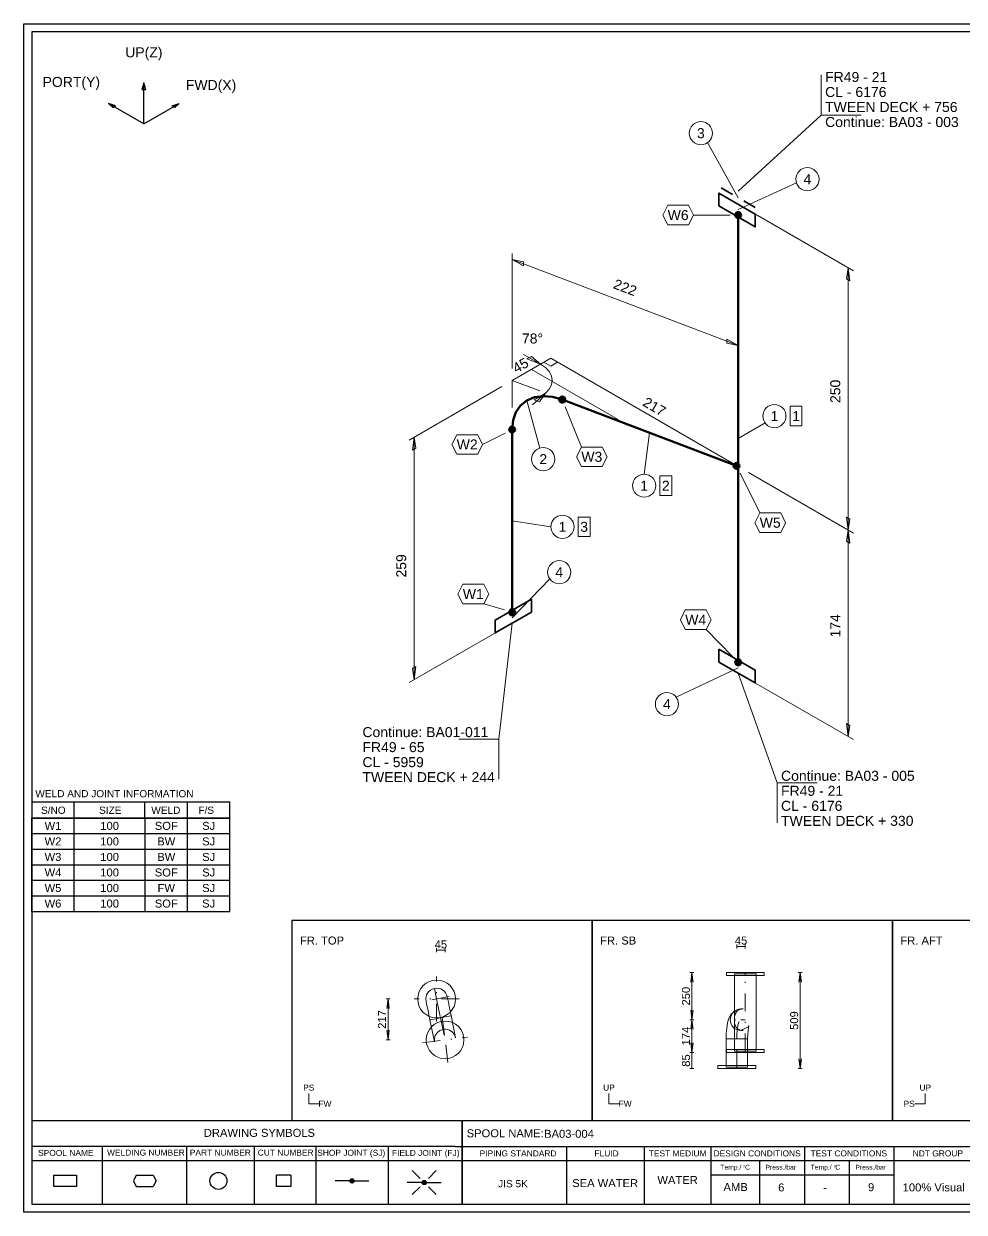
# Model space of a CAD drawing. Header units: millimetres. Extents: x 0 to 420, y 0 to 297.
# Drawn here: x 0 to 235, y 0 to 297 of the extents above; entities that cross this region are included whole.
import ezdxf
from ezdxf.enums import TextEntityAlignment as Align

# ---------------------------------------------------------------- set-up
doc = ezdxf.new("R2010")
doc.units = ezdxf.units.MM
doc.linetypes.add('DOTTED_DASHED5', pattern=[9.99993, 4.444414, -2.666648, 0.222221, -2.666648])
doc.linetypes.add('DOTTED_DASHED6', pattern=[10, 4.444444, -2.666667, 0.222222, -2.666667])
for name, color, linetype in [('FramesFromTables', 40, 'Continuous'), ('I_Coordinates', 11, 'Continuous'), ('I_CutNumbers', 10, 'Continuous'), ('I_Dimensions', 4, 'Continuous'), ('I_OtherComponents', 2, 'Continuous'), ('I_PartNumbers', 9, 'Continuous'), ('I_Pipes', 1, 'Continuous'), ('I_Tags', 8, 'Continuous'), ('I_Triangles', 5, 'Continuous'), ('SymbolsOnDrawingSheet', 1, 'Continuous'), ('TextFromTables', 2, 'Continuous'), ('TextFromTextBoxes', 2, 'Continuous')]:
    doc.layers.add(name, color=color, linetype=linetype)
doc.styles.add('Cadmatic Default Text', font='arial.ttf')

# ---------------------------------------------------------------- blocks, each defined once
blk = doc.blocks.new('BA01726637003_BOM_4')
at = {"layer": 'FramesFromTables', "linetype": 'ByBlock', "lineweight": 18}
for p, q in [((292, 285), (418, 285)), ((292, 271.5), (292, 285)), ((292, 271.5), (292, 285)), ((299.6, 271.5), (299.6, 285)), ((299.6, 271.5), (299.6, 285)), ((307, 271.5), (307, 285)), ((307, 271.5), (307, 285)), ((318.6, 271.5), (318.6, 285)), ((318.6, 271.5), (318.6, 285)), ((360.1, 271.5), (360.1, 285)), ((360.1, 271.5), (360.1, 285)), ((384.2, 271.5), (384.2, 285)), ((384.2, 271.5), (384.2, 285)), ((405.2, 271.5), (405.2, 285)), ((405.2, 271.5), (405.2, 285)), ((418, 271.5), (418, 285)), ((292, 280.5), (418, 280.5)), ((292, 276), (418, 276)), ((292, 205), (418.1, 205)), ((292, 200.67), (292, 205)), ((292.1, 200.67), (292.1, 205)), ((299.6, 200.67), (299.6, 205)), ((299.6, 200.67), (299.6, 205)), ((307.2, 200.67), (307.2, 205)), ((307.2, 200.67), (307.2, 205)), ((361.8, 200.67), (361.8, 205)), ((361.8, 200.67), (361.8, 205)), ((383.6, 200.67), (383.6, 205)), ((383.6, 200.67), (383.6, 205)), ((405.2, 200.67), (405.2, 205)), ((405.2, 200.67), (405.2, 205)), ((418, 200.67), (418, 205)), ((292, 127.3), (418.2, 127.3)), ((292, 115.3), (292, 127.3)), ((292, 115.3), (292, 127.3)), ((298.5, 115.3), (298.5, 127.3)), ((298.5, 115.3), (298.5, 127.3)), ((356.6, 115.3), (356.6, 127.3)), ((356.6, 115.3), (356.6, 127.3)), ((380, 115.3), (380, 127.3)), ((380, 115.3), (380, 127.3)), ((399.6, 115.3), (399.6, 127.3)), ((399.6, 115.3), (399.6, 127.3)), ((418, 115.3), (418, 127.3)), ((292, 123.3), (418.2, 123.3)), ((292, 119.3), (418.2, 119.3)), ((292, 68.4), (418, 68.4)), ((292, 58.6), (292, 68.4)), ((292, 58.6), (292, 68.4)), ((305.1, 58.6), (305.1, 68.4)), ((305.1, 58.6), (305.1, 68.4)), ((323.8, 58.6), (323.8, 68.4)), ((323.8, 58.6), (323.8, 68.4)), ((384.9, 58.6), (384.9, 68.4)), ((384.9, 58.6), (384.9, 68.4)), ((397.2, 58.6), (397.2, 68.4)), ((397.2, 58.6), (397.2, 68.4)), ((407.8, 58.6), (407.8, 68.4)), ((407.8, 58.6), (407.8, 68.4)), ((418, 58.6), (418, 68.4)), ((292, 65.13), (418, 65.13)), ((292, 61.87), (418, 61.87))]:
    blk.add_line(p, q, dxfattribs=at)
at = {"layer": 'FramesFromTables', "linetype": 'ByBlock', "lineweight": -3}
for p, q in [((2, 98.5), (51.5, 98.5)), ((2, 75.19), (2, 98.5)), ((2, 75.19), (2, 98.5)), ((12.6, 75.19), (12.6, 98.5)), ((12.6, 75.19), (12.6, 98.5)), ((30.3, 75.19), (30.3, 98.5)), ((30.3, 75.19), (30.3, 98.5)), ((40.9, 75.19), (40.9, 98.5)), ((40.9, 75.19), (40.9, 98.5)), ((51.5, 75.19), (51.5, 98.5)), ((2, 94.62), (51.5, 94.62)), ((2, 90.73), (51.5, 90.73)), ((2, 86.85), (51.5, 86.85)), ((2, 82.96), (51.5, 82.96)), ((2, 79.08), (51.5, 79.08))]:
    blk.add_line(p, q, dxfattribs=at)
at = {"layer": 'FramesFromTables', "linetype": 'ByBlock', "lineweight": 18, "flags": 128}
for points in [[(292, 271.5), (418, 271.5), (418, 285)], [(292, 200.67), (418.1, 200.67), (418.1, 205)], [(292, 115.3), (418.2, 115.3), (418.2, 127.3)], [(292, 58.6), (418, 58.6), (418, 68.4)]]:
    blk.add_lwpolyline(points, dxfattribs=at)
at = {"layer": 'FramesFromTables', "linetype": 'ByBlock', "lineweight": -3, "flags": 128}
blk.add_lwpolyline([(2, 75.19), (51.5, 75.19), (51.5, 98.5)], dxfattribs=at)
at = {"layer": 'TextFromTables', "linetype": 'ByBlock', "lineweight": 13, "style": 'Cadmatic Default Text'}
for s, p in [('1', (295.8, 282.75)), ('2', (295.8, 278.25)), ('4', (295.8, 273.75))]:
    blk.add_text(s, height=2, dxfattribs=at).set_placement(p, align=Align.MIDDLE_CENTER)
at = {"layer": 'TextFromTables', "linetype": 'ByBlock', "lineweight": 25, "style": 'Cadmatic Default Text'}
for s, p in [('0.68 ', (312.8, 282.75)), ('100A Sch40', (372.15, 282.75)), ('STPG370', (394.7, 282.75)), ('1', (303.3, 278.25)), ('100A Sch40', (372.15, 278.25)), ('PG 370', (394.7, 278.25)), ('3', (303.3, 273.75)), ('100A JIS5K', (372.15, 273.75)), ('SF440', (394.7, 273.75)), ('3', (295.85, 202.83)), ('1', (303.4, 202.83)), ('CNAF', (394.4, 202.83)), ('1', (295.25, 125.3)), ('2', (295.25, 121.3)), ('3', (295.25, 117.3)), ('W1', (7.3, 96.56)), ('100', (21.45, 96.56)), ('SOF', (35.6, 96.56)), ('SJ', (46.2, 96.56)), ('W2', (7.3, 92.67)), ('100', (21.45, 92.67)), ('BW', (35.6, 92.67)), ('SJ', (46.2, 92.67)), ('W3', (7.3, 88.79)), ('100', (21.45, 88.79)), ('BW', (35.6, 88.79)), ('SJ', (46.2, 88.79)), ('W4', (7.3, 84.91)), ('100', (21.45, 84.91)), ('SOF', (35.6, 84.91)), ('SJ', (46.2, 84.91)), ('W5', (7.3, 81.02)), ('100', (21.45, 81.02)), ('FW', (35.6, 81.02)), ('SJ', (46.2, 81.02)), ('W6', (7.3, 77.14)), ('100', (21.45, 77.14)), ('SOF', (35.6, 77.14)), ('SJ', (46.2, 77.14))]:
    blk.add_text(s, height=2, dxfattribs=at).set_placement(p, align=Align.MIDDLE_CENTER)
for s, height, p in [('Pipe Seamless, BW ', 2, (319.4, 282.75)), ('16.00', 2, (406, 282.75)), ('Elbow SR, BW 90 deg', 2, (319.4, 278.25)), ('2.69', 2, (406, 278.25)), ('Flange SOFF ', 2, (319.4, 273.75)), ('2.39', 2, (406, 273.75)), ('Gasket, JIS5K, Thk 3mm ', 2, (308, 202.83)), ('100A', 2, (362.6, 202.83)), ('Pipe Seamless, BW', 2, (299.3, 125.3)), ('100A Sch40', 2, (357.4, 125.3)), ('STPG370', 1.75, (380.8, 125.3)), ('410', 2, (400.4, 125.3)), ('Pipe Seamless, BW', 2, (299.3, 121.3)), ('100A Sch40', 2, (357.4, 121.3)), ('STPG370', 1.75, (380.8, 121.3)), ('118', 2, (400.4, 121.3)), ('Pipe Seamless, BW', 2, (299.3, 117.3)), ('100A Sch40', 2, (357.4, 117.3)), ('STPG370', 1.75, (380.8, 117.3)), ('151', 2, (400.4, 117.3))]:
    blk.add_text(s, height=height, dxfattribs=at).set_placement(p, align=Align.MIDDLE_LEFT)
at = {"layer": 'TextFromTextBoxes', "linetype": 'ByBlock', "lineweight": -3, "style": 'Cadmatic Default Text'}
for s, p in [('EMAS OFFSHORE LIMITED', (306.3, 33.1)), ('BIO-SEA', (383.3, 33.65)), ('9354947', (368.2, 29.15)), ('-', (306.3, 29.2)), ('P1482', (307.1, 25)), ('JP 88 STORK', (372.9, 25.05)), ('BA03-004', (130, 19.6))]:
    blk.add_text(s, height=2, dxfattribs=at).set_placement(p, align=Align.MIDDLE_LEFT)
at = {"layer": 'TextFromTextBoxes', "linetype": 'ByBlock', "lineweight": 25, "style": 'Cadmatic Default Text'}
blk.add_text('BA03', height=2.5, dxfattribs=at).set_placement((357.5, 18.3), align=Align.MIDDLE_LEFT)
at = {"layer": 'TextFromTextBoxes', "linetype": 'ByBlock', "lineweight": -3, "style": 'Cadmatic Default Text'}
for s, height, p in [('WATER', 2, (163.35, 8.05)), ('SEA WATER', 2, (145.25, 7.28)), ('AMB', 2, (177.85, 6.3)), ('6', 2, (189.25, 6.2)), ('-', 2, (200.2, 6.15)), ('9', 2, (211.7, 6.25)), ('100% Visual', 2, (227.35, 6.2)), ('Ships Paint Spec', 2, (261.75, 6.3)), ('20 kg', 2, (284.75, 6.35)), ('20/39', 2.5, (316.1, 6.5))]:
    blk.add_text(s, height=height, dxfattribs=at).set_placement(p, align=Align.MIDDLE_CENTER)
at = {"layer": 'TextFromTextBoxes', "linetype": 'ByBlock', "lineweight": 25, "style": 'Cadmatic Default Text'}
blk.add_text('BA03', height=3, dxfattribs=at).set_placement((370.1, 6.45), align=Align.MIDDLE_CENTER)
blk = doc.blocks.new('SEDS_SPOOL_FORMAT_Gol_6')
at = {"layer": 'SymbolsOnDrawingSheet', "linetype": 'ByBlock', "lineweight": -3, "flags": 128}
for points in [[(0, 297), (420, 297), (420, 0), (0, 0), (0, 297)], [(418.01, 295.01), (2, 295.01)], [(2, 295.01), (2, 2)], [(2, 102.57), (51.49, 102.57)], [(12.6, 98.45), (12.6, 102.57)], [(30.28, 98.45), (30.28, 102.57)], [(40.88, 98.45), (40.88, 102.57)], [(51.49, 98.45), (51.49, 102.57)], [(2, 98.5), (51.5, 98.5)], [(2, 98.5), (51.5, 98.5)], [(51.49, 98.47), (2, 98.47)], [(2, 98.45), (51.49, 98.45)], [(2, 22.93), (107.74, 22.93)], [(107.74, 22.93), (292.02, 22.93)], [(109.52, 22.93), (109.52, 2)], [(109.52, 2), (109.52, 22.93)], [(107.74, 16.45), (2, 16.45)], [(19.62, 16.45), (19.62, 2)], [(40.69, 16.45), (40.69, 2)], [(57.56, 16.45), (57.56, 2)], [(72.95, 16.45), (72.95, 2)], [(91.02, 16.45), (91.02, 2)], [(107.74, 16.45), (292.02, 16.45)], [(135.58, 16.45), (135.58, 2)], [(155.03, 16.45), (155.03, 2)], [(171.67, 16.45), (171.67, 2)], [(195.02, 16.45), (195.02, 2)], [(217.4, 16.45), (217.4, 2)], [(2, 12.91), (292.02, 12.91)], [(183.82, 12.91), (183.82, 2)], [(206.21, 12.91), (206.21, 2)], [(13.2, 6.41), (7.55, 6.41), (7.55, 9.23), (13.2, 9.23)], [(13.2, 9.23), (13.2, 6.41)], [(28.12, 9.23), (27.42, 7.82)], [(28.12, 9.23), (32.36, 9.23)], [(32.36, 9.23), (33.07, 7.82)], [(66.68, 9.23), (66.68, 6.41), (63.15, 6.41), (63.15, 9.23)], [(66.68, 9.23), (63.15, 9.23)], [(99, 8.47), (97.06, 10.41)], [(101.09, 8.47), (103.03, 10.41)], [(171.67, 9.37), (217.4, 9.37)], [(171.67, 9.37), (217.4, 9.37)], [(27.42, 7.82), (28.12, 6.41)], [(28.12, 6.41), (32.36, 6.41)], [(33.07, 7.82), (32.36, 6.41)], [(81.48, 7.82), (77.79, 7.82)], [(81.49, 7.78), (82.04, 8.32)], [(81.51, 7.9), (81.93, 8.32)], [(81.52, 7.7), (82.14, 8.32)], [(81.55, 7.62), (82.22, 8.29)], [(81.56, 8.06), (81.76, 8.26)], [(81.57, 7.54), (82.28, 8.25)], [(81.62, 7.48), (82.34, 8.2)], [(81.68, 7.44), (82.4, 8.16)], [(81.74, 7.39), (82.45, 8.1)], [(81.8, 7.35), (82.48, 8.02)], [(81.88, 7.32), (82.5, 7.94)], [(81.98, 7.32), (82.53, 7.86)], [(82.09, 7.32), (82.52, 7.75)], [(82.24, 7.36), (82.47, 7.59)], [(82.54, 7.82), (86.24, 7.82)], [(99.51, 7.42), (95.82, 7.42)], [(99, 6.38), (97.06, 4.44)], [(99.53, 7.47), (99.99, 7.93)], [(99.53, 7.37), (100.1, 7.93)], [(99.56, 7.29), (100.2, 7.93)], [(99.58, 7.62), (99.88, 7.93)], [(99.58, 7.21), (100.27, 7.89)], [(99.61, 7.13), (100.33, 7.84)], [(99.67, 7.08), (100.39, 7.8)], [(99.73, 7.03), (100.45, 7.75)], [(99.79, 6.99), (100.49, 7.69)], [(99.85, 6.94), (100.52, 7.61)], [(99.94, 6.92), (100.54, 7.53)], [(100.04, 6.92), (100.57, 7.45)], [(100.15, 6.92), (100.54, 7.31)], [(100.38, 7.04), (100.49, 7.15)], [(100.57, 7.42), (104.27, 7.42)], [(101.09, 6.38), (103.03, 4.44)], [(2, 2), (418.01, 2)]]:
    blk.add_lwpolyline(points, dxfattribs=at)
at = {"layer": 'SymbolsOnDrawingSheet', "linetype": 'ByBlock', "lineweight": -3}
for centre, radius in [((48.63, 7.82), 2.12), ((82.01, 7.82), 0.53), ((100.04, 7.42), 0.53)]:
    blk.add_circle(centre, radius, dxfattribs=at)
at = {"layer": 'SymbolsOnDrawingSheet', "linetype": 'ByBlock', "lineweight": -3, "style": 'Cadmatic Default Text'}
for s, p in [('WELD AND JOINT INFORMATION', (2.89, 105.5)), ('S/NO', (4.31, 101.36)), ('SIZE', (18.81, 101.36)), ('WELD', (31.86, 101.36)), ('F/S', (43.63, 101.36))]:
    blk.add_text(s, height=1.8, dxfattribs=at).set_placement(p, align=Align.TOP_LEFT)
for s, height, p in [('DRAWING SYMBOLS', 2, (44.98, 18.84)), ('Temp./  C   ', 1.2, (174.06, 10.65)), ('Press./bar', 1.2, (185.31, 10.65)), ('Temp./  C   ', 1.2, (196.61, 10.65)), ('Press./bar', 1.2, (207.78, 10.65)), ('0', 0.53, (179.71, 11.25)), ('0', 0.53, (202.37, 11.25))]:
    blk.add_text(s, height=height, dxfattribs=at).set_placement(p)
for s, height, p in [('SPOOL NAME:', 2, (110.65, 19.73)), ('SPOOL NAME', 1.5, (3.58, 14.83)), ('WELDING NUMBER', 1.5, (20.79, 14.91)), ('PART NUMBER', 1.5, (41.48, 14.91)), ('CUT NUMBER', 1.5, (58.44, 14.91)), ('SHOP JOINT (SJ)', 1.5, (73.31, 14.85)), ('FIELD JOINT (FJ)', 1.5, (92, 14.83)), ('PIPING STANDARD', 1.5, (113.89, 14.7)), ('FLUID', 1.5, (142.57, 14.7)), ('TEST MEDIUM', 1.5, (156.14, 14.7)), ('DESIGN CONDITIONS', 1.5, (172.34, 14.7)), ('TEST CONDITIONS', 1.5, (196.58, 14.7)), ('NDT GROUP', 1.5, (222.09, 14.7)), ('JIS 5K', 1.8, (118.53, 7.12))]:
    blk.add_text(s, height=height, dxfattribs=at).set_placement(p, align=Align.MIDDLE_LEFT)
blk = doc.blocks.new('BA01726637003_PRT_24_3')
at = {"layer": 'I_OtherComponents', "linetype": 'ByBlock', "lineweight": 35}
for p, q in [((125.07, 231.06), (122.25, 232.69)), ((130.73, 227.79), (127.9, 229.43))]:
    blk.add_line(p, q, dxfattribs=at)
blk = doc.blocks.new('BA01726637003_PRT_25_3')
at = {"layer": 'I_OtherComponents', "linetype": 'ByBlock', "lineweight": 35, "flags": 128}
blk.add_lwpolyline([(121.68, 228.18), (121.68, 231.39), (130.73, 226.16), (130.73, 222.95), (121.68, 228.18)], dxfattribs=at)
at = {"layer": 'I_OtherComponents', "linetype": 'ByBlock', "lineweight": 50}
for radius in [0.75, 0.375]:
    blk.add_circle((126.49, 225.89), radius, dxfattribs=at)
blk = doc.blocks.new('BA01726637003_PRT_26_3')
at = {"layer": 'I_Pipes', "linetype": 'ByBlock', "lineweight": 50}
blk.add_line((126.49, 225.89), (126.49, 114.14), dxfattribs=at)
blk = doc.blocks.new('BA01726637003_PRT_29_3')
at = {"layer": 'I_OtherComponents', "linetype": 'ByBlock', "lineweight": 35, "flags": 128}
blk.add_lwpolyline([(121.68, 117.41), (121.68, 114.2), (130.73, 108.97), (130.73, 112.19), (121.68, 117.41)], dxfattribs=at)
at = {"layer": 'I_OtherComponents', "linetype": 'ByBlock', "lineweight": 50}
for radius in [0.75, 0.375]:
    blk.add_circle((126.49, 114.14), radius, dxfattribs=at)
blk = doc.blocks.new('BA01726637003_PRT_52_3')
at = {"layer": 'I_OtherComponents', "linetype": 'ByBlock', "lineweight": 35, "flags": 128}
blk.add_lwpolyline([(74.82, 129.9), (74.82, 126.69), (65.77, 121.46), (65.77, 124.68), (74.82, 129.9)], dxfattribs=at)
at = {"layer": 'I_OtherComponents', "linetype": 'ByBlock', "lineweight": 50}
for radius in [0.75, 0.375]:
    blk.add_circle((70.01, 126.64), radius, dxfattribs=at)
blk = doc.blocks.new('BA01726637003_PRT_53_3')
at = {"layer": 'I_Pipes', "linetype": 'ByBlock', "lineweight": 50}
blk.add_line((70.01, 126.64), (70.01, 172.3), dxfattribs=at)
blk = doc.blocks.new('BA01726637003_PRT_54_3')
at = {"layer": 'I_Pipes', "linetype": 'ByBlock', "lineweight": 0}
for q in [(70.01, 177.81), (76.9, 181.93)]:
    blk.add_line((70.01, 184.55), q, dxfattribs=at)
at = {"layer": 'I_Pipes', "linetype": 'ByBlock', "lineweight": 50, "flags": 128}
blk.add_lwpolyline([(70.01, 172.3), (70.25, 174.6), (70.97, 176.62), (72.12, 178.3), (73.68, 179.56), (75.58, 180.37), (77.74, 180.67), (80.09, 180.48), (82.54, 179.78)], dxfattribs=at)
at = {"layer": 'I_Pipes', "linetype": 'ByBlock', "lineweight": 50}
for centre, radius in [((82.54, 179.78), 0.75), ((82.54, 179.78), 0.375), ((70.01, 172.3), 0.75), ((70.01, 172.3), 0.375)]:
    blk.add_circle(centre, radius, dxfattribs=at)
blk = doc.blocks.new('BA01726637003_PRT_55_3')
at = {"layer": 'I_Pipes', "linetype": 'ByBlock', "lineweight": 50}
blk.add_line((82.54, 179.78), (126.07, 163.22), dxfattribs=at)
blk = doc.blocks.new('BA01726637003_TRI_0_3')
at = {"layer": 'I_Triangles', "linetype": 'ByBlock', "lineweight": 0}
blk.add_line((74.83, 187.33), (96.52, 174.8), dxfattribs=at)
at = {"layer": 'I_Triangles', "linetype": 'ByBlock', "lineweight": 0, "flags": 128}
for points in [[(70.01, 184.55), (79.64, 190.11), (126.49, 163.06)], [(75.06, 178.48), (78.36, 181.37), (75.49, 179.7), (76.83, 179.19), (78.36, 181.37), (79.27, 182.37), (79.83, 183.45), (80.01, 184.57), (79.81, 185.69), (79.24, 186.77), (78.32, 187.76), (77.08, 188.63), (73.69, 189.94), (74.82, 190.59), (77.08, 188.63), (72.84, 191.08)], [(77.91, 189.11), (79.64, 188.11), (81.38, 189.11)]]:
    blk.add_lwpolyline(points, dxfattribs=at)
at = {"layer": 'I_Triangles', "linetype": 'ByBlock', "lineweight": 0, "style": 'Cadmatic Default Text'}
blk.add_text('78°', height=2.5, dxfattribs=at).set_placement((75.1, 195.05), align=Align.MIDDLE_CENTER)
for s, rotation, p in [('45', 30, (72.11, 188.33)), ('217', 330, (105.56, 178.02))]:
    blk.add_text(s, height=2.5, rotation=rotation, dxfattribs=at).set_placement(p, align=Align.MIDDLE_CENTER)
blk = doc.blocks.new('BA01726637003_DIM_0_3')
at = {"layer": 'I_Dimensions', "linetype": 'ByBlock', "lineweight": 0}
for p, q in [((70.01, 187.55), (70.01, 216.3)), ((70.01, 214.8), (126.49, 193.31)), ((126.49, 194.81), (126.49, 166.06))]:
    blk.add_line(p, q, dxfattribs=at)
at = {"layer": 'I_Dimensions', "linetype": 'ByBlock', "lineweight": 0, "flags": 128}
for points in [[(70.01, 214.8), (72.82, 213.23), (72.82, 214.23), (70.01, 214.8)], [(126.49, 193.31), (123.68, 193.88), (123.68, 194.88), (126.49, 193.31)]]:
    blk.add_lwpolyline(points, dxfattribs=at)
at = {"layer": 'I_Dimensions', "linetype": 'ByBlock', "lineweight": 0, "style": 'Cadmatic Default Text'}
blk.add_text('222', height=2.5, rotation=339.1715, dxfattribs=at).set_placement((98.25, 207.8), align=Align.MIDDLE_CENTER)
blk = doc.blocks.new('BA01726637003_DIM_1_3')
at = {"layer": 'I_Dimensions', "linetype": 'ByBlock', "lineweight": 0}
for p, q in [((44.25, 169.67), (67.41, 183.05)), ((45.55, 109.79), (45.55, 170.42)), ((67.41, 122.42), (44.25, 109.04))]:
    blk.add_line(p, q, dxfattribs=at)
at = {"layer": 'I_Dimensions', "linetype": 'ByBlock', "lineweight": 0, "flags": 128}
for points in [[(45.55, 170.42), (45.98, 167.67), (45.11, 167.17), (45.55, 170.42)], [(45.55, 109.79), (45.98, 113.04), (45.11, 112.54), (45.55, 109.79)]]:
    blk.add_lwpolyline(points, dxfattribs=at)
at = {"layer": 'I_Dimensions', "linetype": 'ByBlock', "lineweight": 0, "style": 'Cadmatic Default Text'}
blk.add_text('259', height=2.5, rotation=90, dxfattribs=at).set_placement((42.3, 138.23), align=Align.MIDDLE_CENTER)
blk = doc.blocks.new('BA01726637003_DIM_2_3')
at = {"layer": 'I_Dimensions', "linetype": 'ByBlock', "lineweight": 0}
for p, q in [((155.28, 211.99), (129.09, 227.11)), ((153.98, 147.19), (153.99, 212.74)), ((129.09, 161.56), (155.28, 146.44))]:
    blk.add_line(p, q, dxfattribs=at)
at = {"layer": 'I_Dimensions', "linetype": 'ByBlock', "lineweight": 0, "flags": 128}
for points in [[(153.99, 212.74), (154.42, 209.49), (153.55, 209.99), (153.99, 212.74)], [(153.98, 147.19), (154.42, 149.94), (153.55, 150.44), (153.98, 147.19)]]:
    blk.add_lwpolyline(points, dxfattribs=at)
at = {"layer": 'I_Dimensions', "linetype": 'ByBlock', "lineweight": 0, "style": 'Cadmatic Default Text'}
blk.add_text('250', height=2.5, rotation=90, dxfattribs=at).set_placement((150.74, 181.84), align=Align.MIDDLE_CENTER)
blk = doc.blocks.new('BA01726637003_DIM_3_3')
at = {"layer": 'I_Dimensions', "linetype": 'ByBlock', "lineweight": 0}
for p, q in [((155.28, 146.44), (129.09, 161.56)), ((153.98, 95.55), (153.98, 147.19)), ((129.08, 109.92), (155.28, 94.8))]:
    blk.add_line(p, q, dxfattribs=at)
at = {"layer": 'I_Dimensions', "linetype": 'ByBlock', "lineweight": 0, "flags": 128}
for points in [[(153.98, 147.19), (154.42, 143.94), (153.55, 144.44), (153.98, 147.19)], [(153.98, 95.55), (154.42, 98.3), (153.55, 98.8), (153.98, 95.55)]]:
    blk.add_lwpolyline(points, dxfattribs=at)
at = {"layer": 'I_Dimensions', "linetype": 'ByBlock', "lineweight": 0, "style": 'Cadmatic Default Text'}
blk.add_text('174', height=2.5, rotation=90, dxfattribs=at).set_placement((150.74, 123.24), align=Align.MIDDLE_CENTER)
blk = doc.blocks.new('BA01726637003_CRD_0_3')
at = {"layer": 'I_Coordinates', "linetype": 'ByBlock', "lineweight": 0}
blk.add_line((147.2, 250.9), (126.49, 231.88), dxfattribs=at)
at = {"layer": 'I_Coordinates', "linetype": 'ByBlock', "lineweight": 0, "flags": 128}
blk.add_lwpolyline([(147.2, 260.9), (147.2, 250.9), (157.2, 250.9)], dxfattribs=at)
at = {"layer": 'I_Coordinates', "linetype": 'ByBlock', "lineweight": 0, "style": 'Cadmatic Default Text'}
for s, p in [('FR49 - 21', (148.2, 259.15)), ('CL - 6176', (148.2, 255.4)), ('TWEEN DECK + 756', (148.2, 251.65)), ('Continue: BA03 - 003', (148.2, 247.9))]:
    blk.add_text(s, height=2.5, dxfattribs=at).set_placement(p)
blk = doc.blocks.new('BA01726637003_CRD_1_3')
at = {"layer": 'I_Coordinates', "linetype": 'ByBlock', "lineweight": 0}
blk.add_line((66.7, 94.93), (70.01, 123.92), dxfattribs=at)
at = {"layer": 'I_Coordinates', "linetype": 'ByBlock', "lineweight": 0, "flags": 128}
blk.add_lwpolyline([(66.7, 84.93), (66.7, 94.93), (56.7, 94.93)], dxfattribs=at)
at = {"layer": 'I_Coordinates', "linetype": 'ByBlock', "lineweight": 0, "style": 'Cadmatic Default Text'}
for s, p in [('Continue: BA01-011', (32.61, 97.93)), ('FR49 - 65', (32.61, 94.18)), ('CL - 5959', (32.61, 90.43)), ('TWEEN DECK + 244', (32.61, 86.68))]:
    blk.add_text(s, height=2.5, dxfattribs=at).set_placement(p, align=Align.TOP_LEFT)
blk = doc.blocks.new('BA01726637003_CRD_2_3')
at = {"layer": 'I_Coordinates', "linetype": 'ByBlock', "lineweight": 0}
blk.add_line((136.19, 84.01), (126.49, 111.42), dxfattribs=at)
at = {"layer": 'I_Coordinates', "linetype": 'ByBlock', "lineweight": 0, "flags": 128}
blk.add_lwpolyline([(136.19, 74.01), (136.19, 84.01), (146.19, 84.01)], dxfattribs=at)
at = {"layer": 'I_Coordinates', "linetype": 'ByBlock', "lineweight": 0, "style": 'Cadmatic Default Text'}
for s, p in [('Continue: BA03 - 005', (137.19, 87.01)), ('FR49 - 21', (137.19, 83.26)), ('CL - 6176', (137.19, 79.51)), ('TWEEN DECK + 330', (137.19, 75.76))]:
    blk.add_text(s, height=2.5, dxfattribs=at).set_placement(p, align=Align.TOP_LEFT)
blk = doc.blocks.new('BA01726637003_PTN_0_3')
at = {"layer": 'I_PartNumbers', "linetype": 'ByBlock', "lineweight": 0}
blk.add_line((111.02, 105.38), (126.49, 112.78), dxfattribs=at)
blk.add_circle((108.68, 103.67), 2.89, dxfattribs=at)
at = {"layer": 'I_PartNumbers', "linetype": 'ByBlock', "lineweight": 0, "style": 'Cadmatic Default Text'}
blk.add_text('4', height=2.5, dxfattribs=at).set_placement((108.68, 103.67), align=Align.MIDDLE_CENTER)
blk = doc.blocks.new('BA01726637003_PTN_1_3')
at = {"layer": 'I_PartNumbers', "linetype": 'ByBlock', "lineweight": 0}
blk.add_line((76.89, 167.65), (73.68, 179.56), dxfattribs=at)
blk.add_circle((77.78, 164.9), 2.89, dxfattribs=at)
at = {"layer": 'I_PartNumbers', "linetype": 'ByBlock', "lineweight": 0, "style": 'Cadmatic Default Text'}
blk.add_text('2', height=2.5, dxfattribs=at).set_placement((77.78, 164.9), align=Align.MIDDLE_CENTER)
blk = doc.blocks.new('BA01726637003_PTN_2_3')
at = {"layer": 'I_PartNumbers', "linetype": 'ByBlock', "lineweight": 0}
blk.add_line((118.86, 244.02), (126.49, 230.24), dxfattribs=at)
blk.add_circle((117.16, 246.36), 2.89, dxfattribs=at)
at = {"layer": 'I_PartNumbers', "linetype": 'ByBlock', "lineweight": 0, "style": 'Cadmatic Default Text'}
blk.add_text('3', height=2.5, dxfattribs=at).set_placement((117.16, 246.36), align=Align.MIDDLE_CENTER)
blk = doc.blocks.new('BA01726637003_PTN_3_3')
at = {"layer": 'I_PartNumbers', "linetype": 'ByBlock', "lineweight": 0}
blk.add_line((141.04, 233.96), (126.49, 227.25), dxfattribs=at)
blk.add_circle((143.79, 234.86), 2.89, dxfattribs=at)
at = {"layer": 'I_PartNumbers', "linetype": 'ByBlock', "lineweight": 0, "style": 'Cadmatic Default Text'}
blk.add_text('4', height=2.5, dxfattribs=at).set_placement((143.79, 234.86), align=Align.MIDDLE_CENTER)
blk = doc.blocks.new('BA01726637003_PTN_4_3')
at = {"layer": 'I_PartNumbers', "linetype": 'ByBlock', "lineweight": 0}
blk.add_line((79.7, 147.99), (70.01, 149.47), dxfattribs=at)
blk.add_circle((82.59, 147.99), 2.89, dxfattribs=at)
at = {"layer": 'I_PartNumbers', "linetype": 'ByBlock', "lineweight": 0, "style": 'Cadmatic Default Text'}
blk.add_text('1', height=2.5, dxfattribs=at).set_placement((82.59, 147.99), align=Align.MIDDLE_CENTER)
blk = doc.blocks.new('BA01726637003_PTN_5_3')
at = {"layer": 'I_PartNumbers', "linetype": 'ByBlock', "lineweight": 0}
blk.add_line((79.43, 134.95), (70.01, 125.28), dxfattribs=at)
blk.add_circle((81.77, 136.65), 2.89, dxfattribs=at)
at = {"layer": 'I_PartNumbers', "linetype": 'ByBlock', "lineweight": 0, "style": 'Cadmatic Default Text'}
blk.add_text('4', height=2.5, dxfattribs=at).set_placement((81.77, 136.65), align=Align.MIDDLE_CENTER)
blk = doc.blocks.new('BA01726637003_PTN_6_3')
at = {"layer": 'I_PartNumbers', "linetype": 'ByBlock', "lineweight": 0}
blk.add_line((103, 161.16), (104.3, 171.5), dxfattribs=at)
blk.add_circle((103, 158.27), 2.89, dxfattribs=at)
at = {"layer": 'I_PartNumbers', "linetype": 'ByBlock', "lineweight": 0, "style": 'Cadmatic Default Text'}
blk.add_text('1', height=2.5, dxfattribs=at).set_placement((103, 158.27), align=Align.MIDDLE_CENTER)
blk = doc.blocks.new('BA01726637003_PTN_7_3')
at = {"layer": 'I_PartNumbers', "linetype": 'ByBlock', "lineweight": 0}
blk.add_line((133.2, 173.95), (126.49, 170.02), dxfattribs=at)
blk.add_circle((135.54, 175.65), 2.89, dxfattribs=at)
at = {"layer": 'I_PartNumbers', "linetype": 'ByBlock', "lineweight": 0, "style": 'Cadmatic Default Text'}
blk.add_text('1', height=2.5, dxfattribs=at).set_placement((135.54, 175.65), align=Align.MIDDLE_CENTER)
blk = doc.blocks.new('BA01726637003_CUT_8_3')
at = {"layer": 'I_CutNumbers', "linetype": 'ByBlock', "lineweight": 0, "flags": 128}
blk.add_lwpolyline([(89.47, 145.54), (89.47, 150.44), (86.53, 150.44), (86.53, 145.54), (89.47, 145.54)], dxfattribs=at)
at = {"layer": 'I_CutNumbers', "linetype": 'ByBlock', "lineweight": 0, "style": 'Cadmatic Default Text'}
blk.add_text('3', height=2.5, dxfattribs=at).set_placement((88, 147.99), align=Align.MIDDLE_CENTER)
blk = doc.blocks.new('BA01726637003_CUT_9_3')
at = {"layer": 'I_CutNumbers', "linetype": 'ByBlock', "lineweight": 0, "flags": 128}
blk.add_lwpolyline([(109.88, 155.82), (109.88, 160.72), (106.94, 160.72), (106.94, 155.82), (109.88, 155.82)], dxfattribs=at)
at = {"layer": 'I_CutNumbers', "linetype": 'ByBlock', "lineweight": 0, "style": 'Cadmatic Default Text'}
blk.add_text('2', height=2.5, dxfattribs=at).set_placement((108.41, 158.27), align=Align.MIDDLE_CENTER)
blk = doc.blocks.new('BA01726637003_CUT_10_3')
at = {"layer": 'I_CutNumbers', "linetype": 'ByBlock', "lineweight": 0, "flags": 128}
blk.add_lwpolyline([(142.42, 173.2), (142.42, 178.1), (139.48, 178.1), (139.48, 173.2), (142.42, 173.2)], dxfattribs=at)
at = {"layer": 'I_CutNumbers', "linetype": 'ByBlock', "lineweight": 0, "style": 'Cadmatic Default Text'}
blk.add_text('1', height=2.5, dxfattribs=at).set_placement((140.95, 175.65), align=Align.MIDDLE_CENTER)
blk = doc.blocks.new('Pi_Weld_0')
at = {"layer": 'I_Tags', "linetype": 'ByBlock', "lineweight": 0, "flags": 128}
for points in [[(-2.62, 2.45), (-3.84, 0)], [(-3.84, 0), (-2.62, -2.45)], [(2.62, 2.45), (-2.62, 2.45)], [(3.84, 0), (2.62, 2.45)], [(2.62, -2.45), (3.84, 0)], [(3.84, 0), (13, 0)], [(-2.62, -2.45), (2.62, -2.45)]]:
    blk.add_lwpolyline(points, dxfattribs=at)
at = {"layer": 'I_Tags', "linetype": 'ByBlock', "lineweight": 0, "style": 'Cadmatic Default Text'}
blk.add_text('W6', height=2.5, dxfattribs=at).set_placement((0, 0), align=Align.MIDDLE_CENTER)
blk = doc.blocks.new('Pi_Weld_1')
at = {"layer": 'I_Tags', "linetype": 'ByBlock', "lineweight": 0, "flags": 128}
for points in [[(-2.62, 2.45), (-3.84, 0)], [(-3.84, 0), (-2.62, -2.45)], [(2.62, 2.45), (-2.62, 2.45)], [(3.84, 0), (2.62, 2.45)], [(2.62, -2.45), (3.84, 0)], [(-2.62, -2.45), (2.62, -2.45)], [(2.62, -2.45), (9.21, -9.18)]]:
    blk.add_lwpolyline(points, dxfattribs=at)
at = {"layer": 'I_Tags', "linetype": 'ByBlock', "lineweight": 0, "style": 'Cadmatic Default Text'}
blk.add_text('W4', height=2.5, dxfattribs=at).set_placement((0, 0), align=Align.MIDDLE_CENTER)
blk = doc.blocks.new('Pi_Weld_2')
at = {"layer": 'I_Tags', "linetype": 'ByBlock', "lineweight": 0, "flags": 128}
for points in [[(-2.62, 2.45), (-3.84, 0)], [(-3.84, 0), (-2.62, -2.45)], [(2.62, 2.45), (-2.62, 2.45)], [(3.84, 0), (2.62, 2.45)], [(2.62, -2.45), (3.84, 0)], [(3.84, 0), (9.45, 2.83)], [(-2.62, -2.45), (2.62, -2.45)]]:
    blk.add_lwpolyline(points, dxfattribs=at)
at = {"layer": 'I_Tags', "linetype": 'ByBlock', "lineweight": 0, "style": 'Cadmatic Default Text'}
blk.add_text('W2', height=2.5, dxfattribs=at).set_placement((0, 0), align=Align.MIDDLE_CENTER)
blk = doc.blocks.new('Pi_Weld_3')
at = {"layer": 'I_Tags', "linetype": 'ByBlock', "lineweight": 0, "flags": 128}
for points in [[(-2.62, 2.45), (-6.63, 12.45)], [(-2.62, 2.45), (-3.84, 0)], [(-3.84, 0), (-2.62, -2.45)], [(2.62, 2.45), (-2.62, 2.45)], [(3.84, 0), (2.62, 2.45)], [(2.62, -2.45), (3.84, 0)], [(-2.62, -2.45), (2.62, -2.45)]]:
    blk.add_lwpolyline(points, dxfattribs=at)
at = {"layer": 'I_Tags', "linetype": 'ByBlock', "lineweight": 0, "style": 'Cadmatic Default Text'}
blk.add_text('W3', height=2.5, dxfattribs=at).set_placement((0, 0), align=Align.MIDDLE_CENTER)
blk = doc.blocks.new('Pi_Weld_4')
at = {"layer": 'I_Tags', "linetype": 'ByBlock', "lineweight": 0, "flags": 128}
for points in [[(-2.62, 2.45), (-3.84, 0)], [(-3.84, 0), (-2.62, -2.45)], [(2.62, 2.45), (-2.62, 2.45)], [(3.84, 0), (2.62, 2.45)], [(2.62, -2.45), (3.84, 0)], [(-2.62, -2.45), (2.62, -2.45)], [(2.62, -2.45), (7.79, -3.97)]]:
    blk.add_lwpolyline(points, dxfattribs=at)
at = {"layer": 'I_Tags', "linetype": 'ByBlock', "lineweight": 0, "style": 'Cadmatic Default Text'}
blk.add_text('W1', height=2.5, dxfattribs=at).set_placement((0, 0), align=Align.MIDDLE_CENTER)
blk = doc.blocks.new('Pi_Weld_5')
at = {"layer": 'I_Tags', "linetype": 'ByBlock', "lineweight": 0, "flags": 128}
for points in [[(-2.62, 2.45), (-7.54, 12.41)], [(-2.62, 2.45), (-3.84, 0)], [(-3.84, 0), (-2.62, -2.45)], [(2.62, 2.45), (-2.62, 2.45)], [(3.84, 0), (2.62, 2.45)], [(2.62, -2.45), (3.84, 0)], [(-2.62, -2.45), (2.62, -2.45)]]:
    blk.add_lwpolyline(points, dxfattribs=at)
at = {"layer": 'I_Tags', "linetype": 'ByBlock', "lineweight": 0, "style": 'Cadmatic Default Text'}
blk.add_text('W5', height=2.5, dxfattribs=at).set_placement((0, 0), align=Align.MIDDLE_CENTER)

msp = doc.modelspace()

# ---------------------------------------------------------------- linework, layer by layer
at = {"linetype": 'ByBlock', "lineweight": 13, "flags": 128}
for points in [[(103.15, 64.95), (103.15, 65.95)], [(103.15, 65.45), (105.26, 65.45)], [(105.26, 64.95), (105.26, 65.95)], [(178.15, 65.9), (178.15, 66.9)], [(178.15, 66.4), (180.26, 66.4)], [(180.26, 65.9), (180.26, 66.9)], [(167.44, 59.9), (166.44, 59.9)], [(166.94, 59.9), (166.62, 57.5), (166.94, 59.9), (167.26, 57.5), (166.94, 59.9)], [(166.94, 48.11), (166.94, 59.9)], [(193.47, 59.9), (194.47, 59.9)], [(193.97, 59.9), (193.66, 57.5), (193.97, 59.9), (194.29, 57.5), (193.97, 59.9)], [(193.97, 35.9), (193.97, 59.9)], [(91.5, 53.29), (90.5, 53.29)], [(91, 53.29), (90.68, 50.89), (91, 53.29), (91.31, 50.89), (91, 53.29)], [(91, 43.06), (91, 53.29)], [(166.94, 48.11), (167.26, 50.51), (166.94, 48.11), (166.62, 50.51), (166.94, 48.11)], [(167.44, 48.11), (166.44, 48.11)], [(166.94, 48.11), (166.62, 45.71), (166.94, 48.11), (167.26, 45.71), (166.94, 48.11)], [(166.94, 39.92), (166.94, 48.11)], [(91, 43.06), (91.31, 45.46), (91, 43.06), (90.68, 45.46), (91, 43.06)], [(91.5, 43.06), (90.5, 43.06)], [(166.94, 39.92), (167.26, 42.32), (166.94, 39.92), (166.62, 42.32), (166.94, 39.92)], [(167.44, 39.92), (166.44, 39.92)], [(166.94, 35.9), (166.94, 39.92)], [(167.44, 35.9), (166.44, 35.9)], [(193.47, 35.9), (194.47, 35.9)], [(193.97, 35.9), (194.29, 38.3), (193.97, 35.9), (193.66, 38.3), (193.97, 35.9)]]:
    msp.add_lwpolyline(points, dxfattribs=at)
at = {"linetype": 'DOTTED_DASHED6', "lineweight": 13, "flags": 128}
for points in [[(180.26, 59.14), (180.26, 59.9)], [(180.26, 40.25), (180.26, 59.57)], [(103.15, 47.63), (103.15, 58.95)], [(106.32, 53.94), (99.99, 52.64)], [(103.15, 53.29), (102.61, 55.93)], [(108.81, 53.29), (97.5, 53.29)], [(103.15, 53.29), (104.12, 48.6)], [(104.12, 48.6), (105.26, 43.06)], [(104.56, 48.67), (105.96, 37.44)], [(105.96, 37.44), (104.56, 48.67)], [(178.15, 43.32), (178.19, 44.56), (178.28, 45.71), (178.44, 46.71), (178.64, 47.47), (178.87, 47.95), (179.12, 48.11)], [(99.64, 42.36), (110.87, 43.76)], [(99.64, 42.36), (110.87, 43.76)], [(178.15, 36.23), (178.15, 43.32)], [(180.26, 39.92), (180.26, 40.67)], [(178.15, 35.9), (178.15, 36.65)]]:
    msp.add_lwpolyline(points, dxfattribs=at)
at = {"linetype": 'DOTTED_DASHED5', "lineweight": 13, "flags": 128}
msp.add_lwpolyline([(180.26, 48.11), (179.12, 48.11)], dxfattribs=at)
at = {"layer": 'I_Pipes', "linetype": 'ByBlock', "lineweight": 50}
for radius in [0.75, 0.375]:
    msp.add_circle((178.07, 186.52), radius, dxfattribs=at)
at = {"layer": 'SymbolsOnDrawingSheet', "linetype": 'ByBlock', "lineweight": 25, "flags": 128}
for points in [[(30.5, 280.57), (30, 282.21), (29.5, 280.57), (30.5, 280.57)], [(30, 272), (30, 282.21)], [(30, 272), (21.16, 277.1)], [(22.93, 276.49), (21.16, 277.1), (22.22, 276.08), (22.93, 276.49)], [(30, 272), (38.84, 277.1)], [(37.07, 276.49), (38.84, 277.1), (37.78, 276.08), (37.07, 276.49)], [(67, 22.9), (142, 22.9), (142, 72.9), (67, 72.9), (67, 22.9)], [(142, 22.9), (217, 22.9), (217, 72.9), (142, 72.9), (142, 22.9)], [(217, 22.9), (292, 22.9), (292, 72.9), (217, 72.9), (217, 22.9)]]:
    msp.add_lwpolyline(points, dxfattribs=at)
at = {"layer": 'SymbolsOnDrawingSheet', "linetype": 'ByBlock', "lineweight": 18, "flags": 128}
for points in [[(184.97, 59.9), (184.97, 59.14), (175.54, 59.14), (175.54, 59.9), (184.97, 59.9)], [(182.95, 59.57), (182.95, 40.25), (177.56, 40.25), (177.56, 59.57), (182.95, 59.57)], [(105.83, 53.67), (105.79, 53.83)], [(105.92, 53.2), (105.83, 53.67)], [(100.51, 52.75), (100.55, 52.59)], [(100.55, 52.59), (100.64, 52.12)], [(100.64, 52.12), (100.8, 51.37)], [(100.8, 51.37), (101, 50.4)], [(106.08, 52.46), (105.92, 53.2)], [(106.28, 51.48), (106.08, 52.46)], [(106.51, 50.35), (106.28, 51.48)], [(176.72, 49.57), (179.12, 50.8)], [(177.57, 50.29), (178.3, 50.67)], [(178.93, 50.67), (178.27, 50.29)], [(178.3, 50.67), (179.12, 50.8), (179.71, 50.8)], [(179.71, 50.8), (178.93, 50.67)], [(101, 50.4), (101.23, 49.27)], [(101.23, 49.27), (101.48, 48.05)], [(101.48, 48.05), (101.61, 48.08), (101.98, 48.16), (102.57, 48.28), (103.3, 48.43), (104.12, 48.6), (104.93, 48.76), (105.67, 48.91), (106.25, 49.03), (106.63, 49.11), (106.76, 49.14)], [(101.48, 48.05), (102.61, 42.55), (102.58, 43.36)], [(106.76, 49.14), (106.51, 50.35)], [(107.6, 44.39), (107.9, 43.6), (106.76, 49.13)], [(175.79, 47.24), (176.09, 48.36)], [(176.09, 48.36), (176.72, 49.57)], [(176.48, 48.11), (176.61, 48.94)], [(176.61, 47.28), (176.48, 48.11)], [(176.61, 48.94), (176.99, 49.69)], [(176.99, 49.69), (177.57, 50.29)], [(177.8, 49.69), (177.58, 48.94)], [(177.58, 48.94), (177.61, 48.11)], [(177.61, 48.11), (177.58, 47.28)], [(178.27, 50.29), (177.8, 49.69)], [(102.8, 44.17), (103.27, 44.87)], [(103.27, 44.87), (103.93, 45.4)], [(103.93, 45.4), (104.71, 45.7)], [(104.71, 45.7), (105.56, 45.74)], [(105.56, 45.74), (104.93, 45.71)], [(105.56, 45.74), (106.37, 45.51)], [(106.37, 45.51), (105.56, 45.74)], [(106.37, 45.51), (107.07, 45.05)], [(107.07, 45.05), (106.37, 45.51)], [(107.07, 45.05), (107.6, 44.39)], [(107.6, 44.39), (107.07, 45.05)], [(175.46, 43.32), (175.5, 44.7)], [(175.5, 44.7), (175.61, 46.03)], [(175.61, 46.03), (175.79, 47.24)], [(176.99, 46.53), (176.61, 47.28)], [(177.57, 45.93), (176.99, 46.53)], [(178.3, 45.55), (177.57, 45.93)], [(177.58, 47.28), (177.8, 46.53)], [(177.8, 46.53), (178.27, 45.93)], [(178.27, 45.93), (178.93, 45.55)], [(178.93, 45.55), (179.71, 45.42), (179.12, 45.42), (178.3, 45.55)], [(179.12, 45.42), (181.02, 46.33)], [(180.96, 45.4), (180.88, 44.41)], [(181.08, 46.17), (180.96, 45.4)], [(181.02, 46.33), (181.18, 46.58)], [(181.18, 46.58), (181.08, 46.17)], [(102.58, 43.36), (102.8, 44.17)], [(107.9, 43.6), (107.6, 44.39)], [(175.46, 36.23), (175.46, 43.32), (180.85, 43.32), (180.85, 36.23), (175.46, 36.23)], [(180.88, 44.41), (180.85, 43.32)], [(175.54, 39.92), (175.54, 40.67), (184.97, 40.67), (184.97, 39.92), (175.54, 39.92)], [(173.44, 35.9), (173.44, 36.65), (182.87, 36.65), (182.87, 35.9), (173.44, 35.9)], [(71.2, 27.1), (71.2, 29.67)], [(71.2, 27.1), (73.78, 27.1)], [(146.2, 27.1), (146.2, 29.67)], [(146.2, 27.1), (148.77, 27.1)], [(225.24, 27.1), (222.66, 27.1)], [(225.24, 27.1), (225.24, 29.67)]]:
    msp.add_lwpolyline(points, dxfattribs=at)
at = {"layer": 'SymbolsOnDrawingSheet', "linetype": 'ByBlock', "lineweight": 18}
for centre, radius in [((103.15, 53.29), 4.72), ((105.26, 43.06), 4.72), ((105.26, 43.06), 4.71)]:
    msp.add_circle(centre, radius, dxfattribs=at)
msp.add_arc((103.15, 53.29), 2.7, 11.6205, 191.6164, dxfattribs=at)
msp.add_arc((103.15, 53.29), 2.7, 11.6205, 191.6164, dxfattribs=at)

# ---------------------------------------------------------------- block references
at = {"layer": 'I_Coordinates', "lineweight": 0}
for name in ['BA01726637003_CRD_0_3', 'BA01726637003_CRD_1_3', 'BA01726637003_CRD_2_3']:
    msp.add_blockref(name, (52, 23.3), dxfattribs=at)
at = {"layer": 'I_CutNumbers', "lineweight": 0}
for name in ['BA01726637003_CUT_10_3', 'BA01726637003_CUT_9_3', 'BA01726637003_CUT_8_3']:
    msp.add_blockref(name, (52, 23.3), dxfattribs=at)
at = {"layer": 'I_Dimensions', "lineweight": 0}
for name in ['BA01726637003_DIM_2_3', 'BA01726637003_DIM_0_3', 'BA01726637003_DIM_1_3', 'BA01726637003_DIM_3_3']:
    msp.add_blockref(name, (52, 23.3), dxfattribs=at)
at = {"layer": 'I_OtherComponents', "lineweight": 35}
for name in ['BA01726637003_PRT_24_3', 'BA01726637003_PRT_25_3', 'BA01726637003_PRT_52_3', 'BA01726637003_PRT_29_3']:
    msp.add_blockref(name, (52, 23.3), dxfattribs=at)
at = {"layer": 'I_PartNumbers', "lineweight": 0}
for name in ['BA01726637003_PTN_2_3', 'BA01726637003_PTN_3_3', 'BA01726637003_PTN_1_3', 'BA01726637003_PTN_7_3', 'BA01726637003_PTN_6_3', 'BA01726637003_PTN_4_3', 'BA01726637003_PTN_5_3', 'BA01726637003_PTN_0_3']:
    msp.add_blockref(name, (52, 23.3), dxfattribs=at)
at = {"layer": 'I_Pipes', "lineweight": 50}
for name in ['BA01726637003_PRT_26_3', 'BA01726637003_PRT_54_3', 'BA01726637003_PRT_55_3', 'BA01726637003_PRT_53_3']:
    msp.add_blockref(name, (52, 23.3), dxfattribs=at)
at = {"layer": 'I_Tags'}
for name, p in [('Pi_Weld_0', (163.49, 249.19)), ('Pi_Weld_3', (141.92, 188.78)), ('Pi_Weld_2', (110.78, 191.86)), ('Pi_Weld_5', (186.49, 172.31)), ('Pi_Weld_4', (112.31, 154.47)), ('Pi_Weld_1', (167.88, 148.05))]:
    msp.add_blockref(name, p, dxfattribs=at)
at = {"layer": 'I_Triangles', "lineweight": 0}
msp.add_blockref('BA01726637003_TRI_0_3', (52, 23.3), dxfattribs=at)
at = {"layer": 'SymbolsOnDrawingSheet'}
msp.add_blockref('SEDS_SPOOL_FORMAT_Gol_6', (0, 0), dxfattribs=at)
at = {"layer": 'TextFromTextBoxes', "lineweight": 25}
msp.add_blockref('BA01726637003_BOM_4', (0, 0), dxfattribs=at)

# ---------------------------------------------------------------- texts
at = {"layer": 'SymbolsOnDrawingSheet', "linetype": 'ByBlock', "lineweight": 25, "style": 'Cadmatic Default Text'}
for s, p in [('UP(Z)', (30, 289.86)), ('PORT(Y)', (11.88, 282.46)), ('FWD(X)', (46.79, 281.7))]:
    msp.add_text(s, height=2.5, dxfattribs=at).set_placement(p, align=Align.MIDDLE_CENTER)
for s, p in [('FR. TOP', (69, 68.9)), ('FR. SB', (144, 68.9)), ('FR. AFT', (219, 68.9))]:
    msp.add_text(s, height=2, dxfattribs=at).set_placement(p, align=Align.TOP_LEFT)
at = {"layer": 'SymbolsOnDrawingSheet', "linetype": 'ByBlock', "lineweight": 13, "style": 'Cadmatic Default Text'}
for p in [(179.21, 67.9), (104.21, 66.95)]:
    msp.add_text('45', height=2, dxfattribs=at).set_placement(p, align=Align.MIDDLE_CENTER)
for s, p in [('250', (165.44, 54)), ('217', (89.5, 48.17)), ('509', (192.47, 47.9)), ('174', (165.44, 44.01)), ('85', (165.44, 37.91))]:
    msp.add_text(s, height=2, rotation=90, dxfattribs=at).set_placement(p, align=Align.MIDDLE_CENTER)
at = {"layer": 'SymbolsOnDrawingSheet', "linetype": 'ByBlock', "lineweight": 18, "style": 'Cadmatic Default Text'}
for s, p in [('PS', (71.2, 31.14)), ('UP', (146.2, 31.14)), ('UP', (225.24, 31.14)), ('FW', (75.24, 27.1)), ('FW', (150.24, 27.1)), ('PS', (221.2, 27.1))]:
    msp.add_text(s, height=1.5, dxfattribs=at).set_placement(p, align=Align.MIDDLE_CENTER)

doc.saveas('drawing.dxf')
